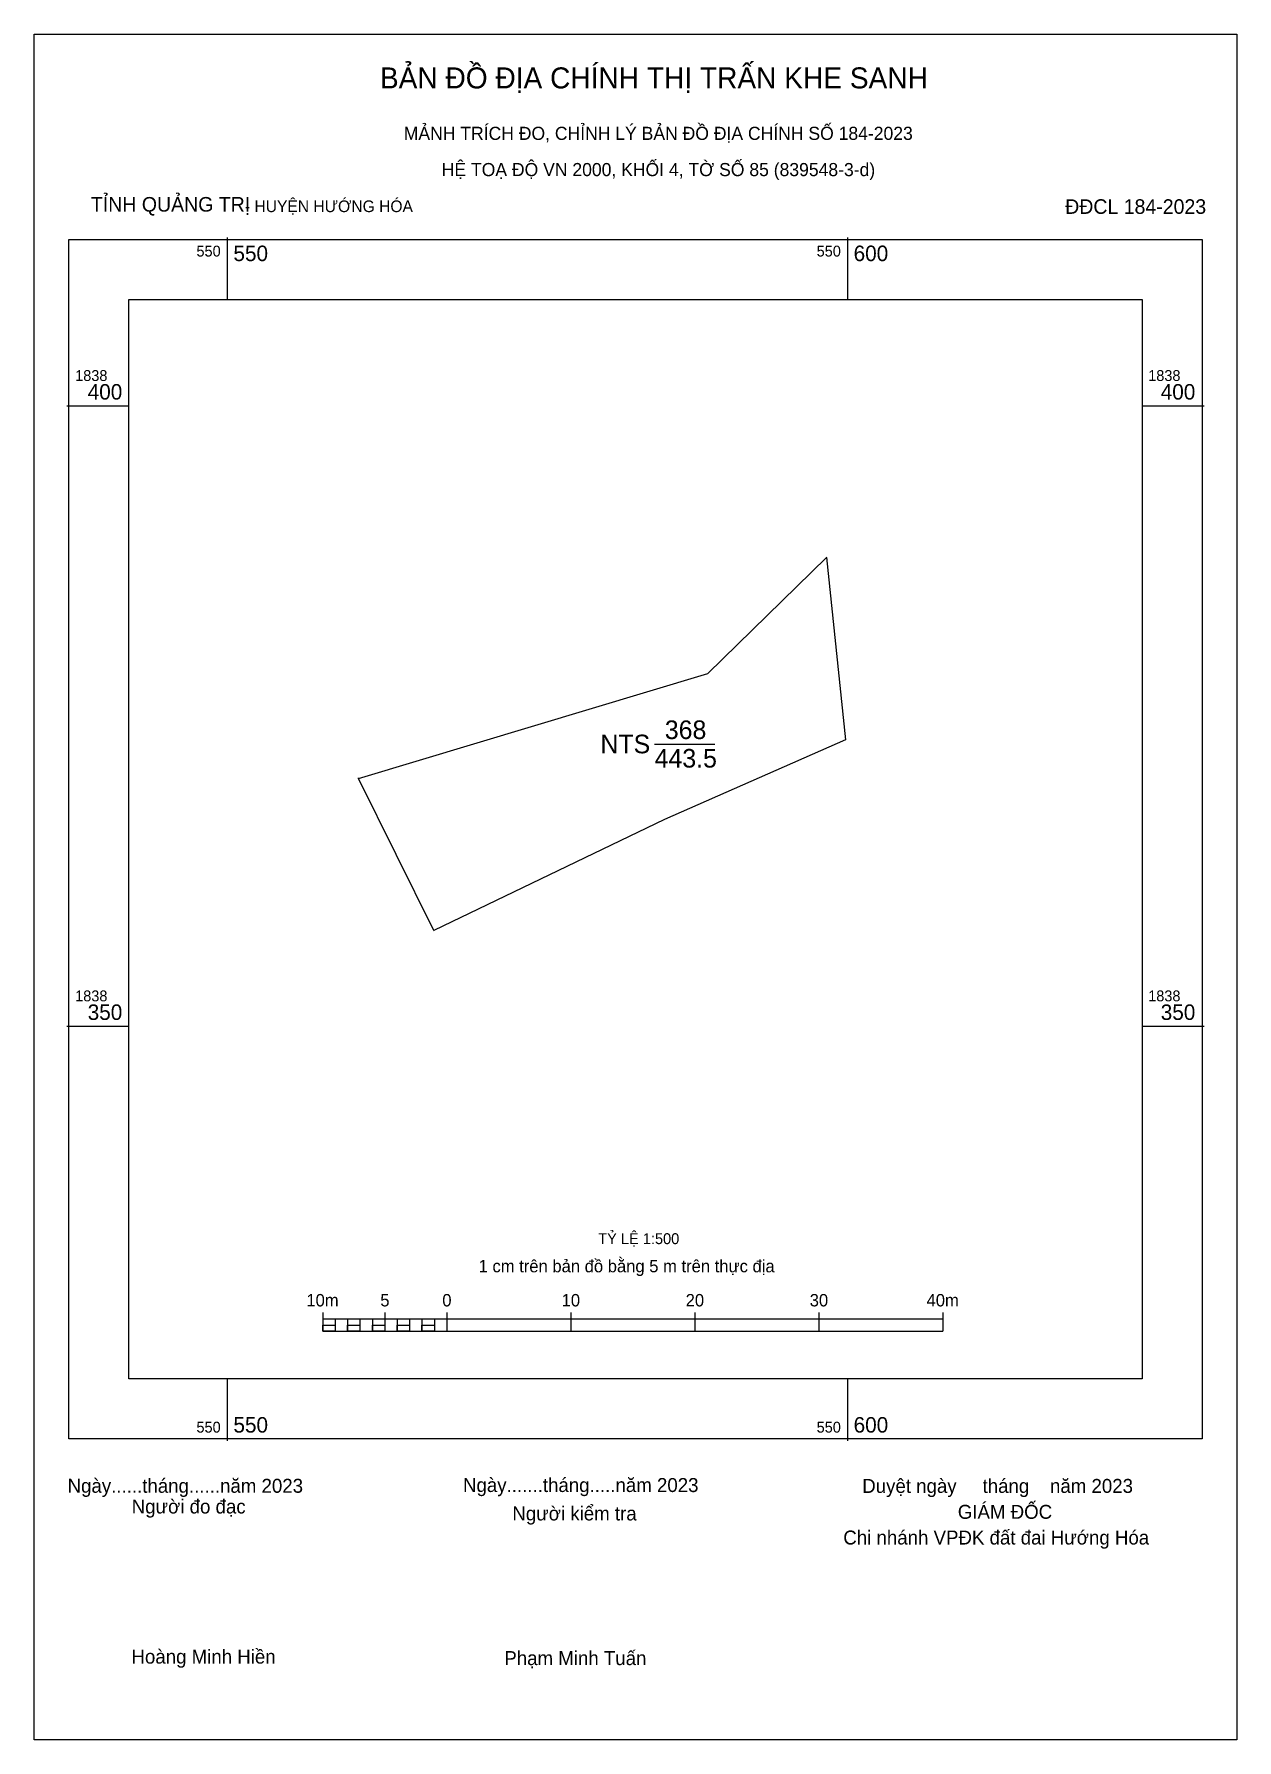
# Model space of a CAD drawing. Extents: x 550534 to 550631, y 1838292 to 1838430.
import ezdxf

# ---------------------------------------------------------------- set-up
doc = ezdxf.new("R2010")
doc.units = 0
for name, color, linetype in [('Level 1', 7, 'Continuous'), ('Level 10', 7, 'Continuous'), ('Level 13', 7, 'Continuous'), ('Level 23', 7, 'Continuous'), ('Level 27', 7, 'Continuous'), ('Level 6', 7, 'Continuous'), ('Level 62', 7, 'Continuous'), ('Level 63', 7, 'Continuous')]:
    doc.layers.add(name, color=color, linetype=linetype)

msp = doc.modelspace()

# ---------------------------------------------------------------- linework, layer by layer
at = {"layer": 'Level 1'}
msp.add_lwpolyline([(550534.43, 1838429.96), (550631.4, 1838429.96), (550631.4, 1838292.47), (550534.43, 1838292.47)], close=True, dxfattribs=at)
at = {"layer": 'Level 10'}
msp.add_lwpolyline([(550598.32, 1838387.76), (550599.85, 1838373.08), (550585.26, 1838366.66), (550566.66, 1838357.72), (550560.59, 1838369.97), (550588.75, 1838378.41)], close=True, dxfattribs=at)
at = {"layer": 'Level 23'}
msp.add_line((550584.46, 1838372.74), (550589.31, 1838372.74), dxfattribs=at)
at = {"layer": 'Level 27'}
for p, q in [((550598.32, 1838387.76), (550598.36, 1838387.79)), ((550598.32, 1838387.76), (550598.34, 1838387.71)), ((550560.59, 1838369.97), (550560.57, 1838370.01)), ((550566.66, 1838357.72), (550566.69, 1838357.68))]:
    msp.add_line(p, q, dxfattribs=at)
at = {"layer": 'Level 62'}
msp.add_lwpolyline([(550542.08, 1838408.57), (550623.75, 1838408.57), (550623.75, 1838321.58), (550542.08, 1838321.58)], close=True, dxfattribs=at)
at = {"layer": 'Level 63'}
for p, q in [((550550, 1838413.57), (550550, 1838408.57)), ((550600, 1838413.57), (550600, 1838408.57)), ((550537.08, 1838400), (550542.08, 1838400)), ((550623.75, 1838400), (550628.75, 1838400)), ((550537.08, 1838350), (550542.08, 1838350)), ((550623.75, 1838350), (550628.75, 1838350)), ((550557.7, 1838326.91), (550557.7, 1838325.41)), ((550557.7, 1838326.41), (550607.7, 1838326.41)), ((550558.7, 1838326.41), (550558.7, 1838325.41)), ((550559.7, 1838326.41), (550559.7, 1838325.41)), ((550560.7, 1838326.41), (550560.7, 1838325.41)), ((550561.7, 1838326.41), (550561.7, 1838325.41)), ((550562.7, 1838326.91), (550562.7, 1838325.41)), ((550562.7, 1838326.41), (550562.7, 1838325.41)), ((550563.7, 1838326.41), (550563.7, 1838325.41)), ((550564.7, 1838326.41), (550564.7, 1838325.41)), ((550565.7, 1838326.41), (550565.7, 1838325.41)), ((550566.7, 1838326.41), (550566.7, 1838325.41)), ((550567.7, 1838326.91), (550567.7, 1838325.41)), ((550567.7, 1838326.41), (550567.7, 1838325.41)), ((550577.7, 1838326.91), (550577.7, 1838325.41)), ((550587.7, 1838326.91), (550587.7, 1838325.41)), ((550597.7, 1838326.91), (550597.7, 1838325.41)), ((550607.7, 1838326.91), (550607.7, 1838325.41)), ((550557.7, 1838325.41), (550607.7, 1838325.41)), ((550550, 1838321.58), (550550, 1838316.58)), ((550600, 1838321.58), (550600, 1838316.58))]:
    msp.add_line(p, q, dxfattribs=at)
for points in [[(550537.24, 1838413.41), (550628.59, 1838413.41), (550628.59, 1838316.74), (550537.24, 1838316.74)], [(550557.7, 1838325.91), (550558.7, 1838325.91), (550558.7, 1838325.41), (550557.7, 1838325.41)], [(550557.7, 1838325.91), (550558.7, 1838325.91), (550558.7, 1838325.41), (550557.7, 1838325.41)], [(550559.7, 1838325.91), (550560.7, 1838325.91), (550560.7, 1838325.41), (550559.7, 1838325.41)], [(550561.7, 1838325.91), (550562.7, 1838325.91), (550562.7, 1838325.41), (550561.7, 1838325.41)], [(550563.7, 1838325.91), (550564.7, 1838325.91), (550564.7, 1838325.41), (550563.7, 1838325.41)], [(550565.7, 1838325.91), (550566.7, 1838325.91), (550566.7, 1838325.41), (550565.7, 1838325.41)]]:
    msp.add_lwpolyline(points, close=True, dxfattribs=at)

# ---------------------------------------------------------------- texts
at = {"layer": 'Level 1'}
for s, height, p in [('BẢN ĐỒ ĐỊA CHÍNH THỊ TRẤN KHE SANH', 1.694, (550562.31, 1838425.58)), (' MẢNH TRÍCH ĐO, CHỈNH LÝ BẢN ĐỒ ĐỊA CHÍNH SỐ 184-2023', 1.058, (550563.84, 1838421.43)), ('TỈNH QUẢNG TRỊ', 1.176, (550539.01, 1838415.65)), (' - HUYỆN HƯỚNG HÓA', 0.9405, (550551.08, 1838415.61)), (' ĐĐCL 184-2023', 1.176, (550617.12, 1838415.47)), ('Ngày......tháng......năm 2023', 1.125, (550537.13, 1838312.39)), ('Ngày.......tháng.....năm 2023', 1.125, (550569.01, 1838312.45)), ('  Duyệt ngày     tháng    năm 2023', 1.125, (550600.36, 1838312.38)), ('Người đo đạc', 1.125, (550542.3, 1838310.72)), ('Người kiểm tra', 1.125, (550572.99, 1838310.16)), ('GIÁM ĐỐC', 1.125, (550608.9, 1838310.29)), ('Chi nhánh VPĐK đất đai Hướng Hóa', 1.125, (550599.67, 1838308.22)), ('Hoàng Minh Hiền', 1.125, (550542.28, 1838298.62)), ('Phạm Minh Tuấn', 1.125, (550572.34, 1838298.5))]:
    msp.add_text(s, height=height, dxfattribs=at).set_placement(p)
at = {"layer": 'Level 13'}
for s, p in [('368', (550585.28, 1838373.14)), ('NTS', (550580.09, 1838371.99)), ('443.5', (550584.46, 1838370.84))]:
    msp.add_text(s, height=1.5, dxfattribs=at).set_placement(p)
at = {"layer": 'Level 6'}
for s, height, p in [(' HỆ TOẠ ĐỘ VN 2000, KHỐI 4, TỜ SỐ 85 (839548-3-d)', 1.058, (550566.9, 1838418.51)), ('TỶ LỆ 1:500', 0.879, (550579.91, 1838332.43))]:
    msp.add_text(s, height=height, dxfattribs=at).set_placement(p)
at = {"layer": 'Level 63'}
for s, height, p in [('550', 0.875, (550547.52, 1838412.03)), ('550', 1.25, (550550.5, 1838411.66)), ('550', 0.875, (550597.52, 1838412.03)), ('600', 1.25, (550600.5, 1838411.66)), ('1838', 0.875, (550537.74, 1838402)), ('400', 1.25, (550538.75, 1838400.5)), ('1838', 0.875, (550624.25, 1838402)), ('400', 1.25, (550625.26, 1838400.5)), ('1838', 0.875, (550537.74, 1838352)), ('1838', 0.875, (550624.25, 1838352)), ('350', 1.25, (550538.75, 1838350.5)), ('350', 1.25, (550625.26, 1838350.5)), ('1 cm trên bản đồ bằng 5 m trên thực địa', 1, (550570.27, 1838330.16)), ('10m', 1, (550556.38, 1838327.41)), ('5', 1, (550562.34, 1838327.41)), ('0', 1, (550567.34, 1838327.41)), ('10', 1, (550576.96, 1838327.41)), ('20', 1, (550586.96, 1838327.41)), ('30', 1, (550596.96, 1838327.41)), ('40m', 1, (550606.38, 1838327.41)), ('550', 0.875, (550547.52, 1838317.24)), ('550', 1.25, (550550.5, 1838317.24)), ('550', 0.875, (550597.52, 1838317.24)), ('600', 1.25, (550600.5, 1838317.24))]:
    msp.add_text(s, height=height, dxfattribs=at).set_placement(p)

doc.saveas('drawing.dxf')
